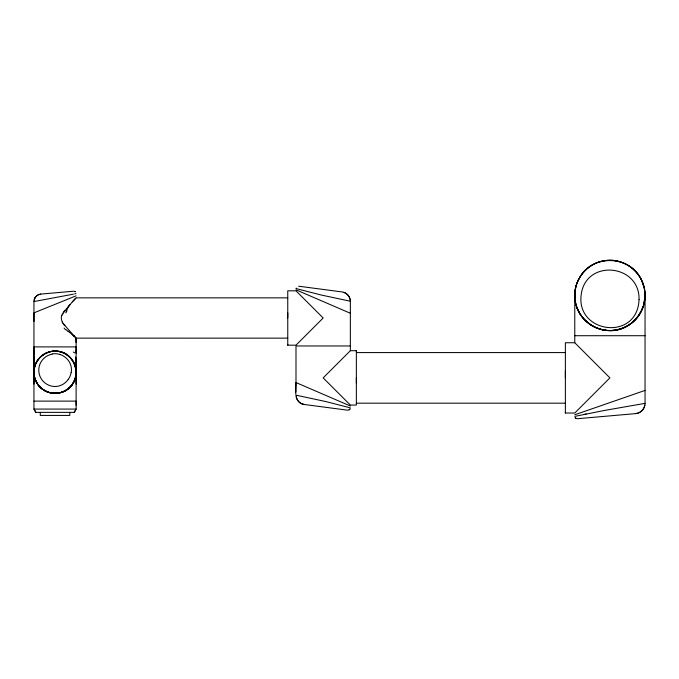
<?xml version="1.0" encoding="UTF-8"?>
<svg xmlns="http://www.w3.org/2000/svg" width="679" height="679" viewBox="0 0 679 679"><rect width="100%" height="100%" fill="white"/><g stroke="black" fill="none" stroke-linecap="round" stroke-linejoin="round"><path stroke-width="1.02" d="M33.95 384.11L33.984 371.048L35.121 365.285M33.95 367.101L33.95 346.901L76.116 346.901L76.116 353.233M33.95 321.371L33.95 312.866L76.107 295.832M76.116 405.1L76.116 401.111L33.95 401.111L33.95 301.552C34.026 297.801 37.014 294.363 40.816 294.083L73.553 291.223M76.116 384.11L75.997 369.996M76.116 367.101L75.734 357.001M76.116 342.649L75.844 337.853M287.76 345.17L287.76 290.824L295.993 290.824L323.17 317.993L295.993 345.17L287.76 345.17L287.76 344.669M287.76 317.993L287.76 312.807M347.656 410.192L304.158 404.472C293.888 403.046 295.577 389.873 295.993 382.557L350.347 405.983M356.356 383.075L356.356 377.88M356.356 351.204L356.356 350.704L350.347 350.704L323.17 377.88L350.347 405.057L356.356 405.057L356.356 350.704M607.034 260.397C589.364 261.483 574.366 277.677 574.774 295.416L574.774 342.742L609.912 377.88L574.774 413.019L565.369 413.019L565.369 412.374M565.369 377.88L565.369 371.167M34.451 376.811C31.039 363.817 42.726 350.101 56.026 351.17A20.743 20.378 0.1 0 1 60.448 351.858M76.116 358.622L75.742 360.218M644.94 298.234L644.43 288.847L641.443 279.909M644.923 298.437L643.811 304.676L641.451 310.914M607.425 260.363C626.955 258.512 645.644 275.682 645.05 295.416L645.05 403.351C645.058 408.563 640.84 413.222 635.637 413.621L577.328 418.722M34.103 300.262L35.062 297.691M644.897 405.117C644.142 409.649 640.195 413.172 635.637 413.621M576.199 285.503L575.02 291.249L574.79 296.485M643.624 305.329L645.05 295.416A68.435 48.396 0 0 1 643.115 306.959L641.859 310.057M576.446 284.705L576.997 283.118M618.009 329.612C629.789 326.913 639.788 317.687 643.378 306.136M35.257 364.912C38.448 355.669 48.676 349.761 58.258 351.391M577.252 282.456L580.019 276.947M61.908 315.064L61.806 315.311A6.866 6.391 -86.9 0 0 61.823 320.666L62.383 321.914M34.323 357.018L34.323 360.218M643.098 306.959L638.939 315.217L632.259 322.533M50.67 392.852C41.147 391.028 33.772 381.912 33.95 372.228A40.748 28.815 0 0 1 35.427 364.445L37.353 360.744A31.718 22.424 0 0 1 38.627 358.987A28.858 20.404 0 0 1 40.129 357.324A26.201 18.528 0 0 1 41.487 356.068A23.901 16.899 0 0 1 43.015 354.905A21.635 15.294 0 0 1 44.687 353.861A19.623 13.877 0 0 1 46.511 352.944A17.866 12.638 0 0 1 48.498 352.18A16.483 11.653 0 0 1 50.594 351.62A15.481 10.949 0 0 1 52.775 351.264C78.433 347.826 85.087 387.022 60.295 392.649M641.332 311.143L637.029 317.764A47.853 33.84 0 0 1 634.738 320.293C627.795 327.286 617.797 331.089 607.951 330.503M641.112 311.576C632.811 328.908 609.436 335.672 592.996 326.217M33.95 401.111L33.967 409.081L35.834 412.357L74.24 412.357L76.116 409.081L76.107 338.134L287.76 338.142M74.223 412.357L76.116 409.081L33.95 409.081L35.851 412.357M63.062 312.917L72.594 301.569M580.35 276.421C593.438 253.938 630.316 255.796 641.171 279.366M350.16 408.8L348.666 410.124L349.914 409.233M64.106 311.389L64.895 310.345M35.062 297.691L35.911 296.536M34.281 351.34L34.273 352.724M72.322 301.866L73.85 300.237M72.857 301.289L74.698 299.346M74.07 299.999L75.997 297.979M74.885 299.15L75.369 298.633M631.674 323L629.874 324.341M35.919 296.485L38.219 294.788L40.791 294.083M629.17 324.808C608.757 339.763 577.625 324.486 575.096 300.203M574.782 414.776L645.042 390.425M61.764 392.207C50.569 396.273 36.895 388.931 34.519 377.091M60.083 392.7L58.606 393.005M75.997 293.583L74.682 293.888M574.816 416.38L604.149 410.506L645.042 403.351M73.451 294.16L34.001 301.544M617.644 329.697L617.279 329.773A25.904 18.316 0 0 1 614.181 330.3A25.013 17.688 0 0 1 605.617 330.3M58.335 393.056L56.688 393.251M56.416 393.268L50.9 392.903M76.116 297.852L287.76 297.852M574.774 335.715L645.05 335.715M574.774 342.742L565.369 342.742L565.369 413.019M350.347 345.967L295.993 345.967L295.993 392.055M356.356 352.579L565.369 352.579M356.356 403.182L565.369 403.182M607.578 330.478L605.71 330.308A25.904 18.316 0 0 1 602.519 329.773L595.721 327.567M298.658 286.207L342.191 291.936C346.18 292.505 349.566 295.662 350.211 299.66M58.53 351.433C65.676 352.588 71.974 357.697 74.631 364.445A35.681 25.233 0 0 0 72.721 360.744A31.718 22.424 0 0 0 71.439 358.987A28.858 20.404 0 0 0 69.945 357.324A26.201 18.528 0 0 0 68.579 356.068A23.901 16.899 0 0 0 67.06 354.905A21.635 15.294 0 0 0 65.379 353.861A19.623 13.877 0 0 0 63.554 352.944A17.866 12.638 0 0 0 61.568 352.18A16.483 11.653 0 0 0 59.472 351.62A15.481 10.949 0 0 0 57.291 351.264A14.989 10.601 0 0 0 52.775 351.264C46.554 351.926 40.748 355.49 37.353 360.744A35.681 25.233 0 0 0 35.444 364.445M605.643 330.3C594.286 328.984 583.889 321.753 578.703 311.576M296.85 395.348L325.869 401.569L350.305 407.867M350.347 350.704L350.347 301.23L321.371 295.051L296.791 288.762M296.375 288.634L296.137 288.1L296.197 288.583M304.141 404.463C300.186 403.835 296.876 400.686 296.129 396.74M343.812 292.301C347.589 293.574 350.228 297.258 350.347 301.23M295.993 289.831L350.347 313.257M594.821 327.151L590.654 324.808L584.483 319.673A48.413 34.23 0 0 1 582.794 317.764C577.956 311.907 575.096 304.455 574.799 296.867M592.343 325.852C585.069 321.719 579.603 314.776 576.717 306.959A68.435 48.396 0 0 1 574.782 295.416L575.054 299.838M75.997 338.015L74.885 336.843M75.216 337.2L73.85 335.757M74.698 336.648L64.106 324.604M75.709 351.17L76.116 352.087M575.189 417.729L576.378 418.612L575.181 417.712M64.895 325.648L63.062 323.077M35.444 380.011L37.353 383.72A31.718 22.424 0 0 0 38.627 385.477A28.858 20.404 0 0 0 40.129 387.14A26.201 18.528 0 0 0 41.487 388.388A23.901 16.899 0 0 0 43.015 389.551A21.635 15.294 0 0 0 44.687 390.603A19.623 13.877 0 0 0 46.511 391.511A17.866 12.638 0 0 0 48.498 392.275A16.483 11.653 0 0 0 50.594 392.844A15.481 10.949 0 0 0 52.775 393.192C61.942 394.295 71.32 388.651 74.631 380.011A35.681 25.233 0 0 1 72.721 383.72A31.718 22.424 0 0 1 71.439 385.477A28.858 20.404 0 0 1 69.945 387.14A26.201 18.528 0 0 1 68.579 388.388A23.901 16.899 0 0 1 67.06 389.551A21.635 15.294 0 0 1 65.379 390.603A19.623 13.877 0 0 1 63.554 391.511A17.866 12.638 0 0 1 61.568 392.275A16.483 11.653 0 0 1 59.472 392.844A15.481 10.949 0 0 1 57.291 393.192A14.989 10.601 0 0 1 52.767 393.192C46.554 392.53 40.748 388.965 37.353 383.72A35.681 25.233 0 0 1 35.444 380.011A40.748 28.815 0 0 1 33.967 372.228M578.449 311.075L576.709 306.933M69.793 412.357L69.793 415.429L40.273 415.429L40.273 412.357M575.359 301.816A35.138 35.138 0 0 1 609.097 260.286A35.138 35.138 0 0 1 644.727 300.203M583.855 414.487A35.495 0.475 -10.7 0 1 586.13 414.02M69.029 305.762A23.757 0.62 -48.4 0 1 70.022 304.676M68.172 306.95A26.04 1.188 -49.4 0 1 69.216 305.796M67.391 308.19A28.179 2.19 -50.7 0 1 68.426 307.01M66.618 309.692A29.969 3.819 -52.5 0 1 67.671 308.461M66.067 311.313A31.005 6.442 -54.9 0 1 67.119 310.023M65.744 312.849A30.351 10.151 -58.4 0 1 66.788 311.491M63.826 312.238A24.503 16.084 -68.1 0 1 64.276 311.602M62.663 314.267A16.279 13.317 -75.9 0 1 63.317 313.138M62.018 315.115A11.857 10.55 -81.8 0 1 62.485 314.139M62.799 323.297A16.279 13.996 79 0 1 62.086 322.118M63.928 324.834A24.503 16.61 68.9 0 1 63.461 324.18M65.591 329.799A30.351 14.234 62.1 0 1 64.081 328.059M67.756 331.36A31.005 9.251 57.4 0 1 66.262 329.705M69.691 332.659A29.969 5.525 54.2 0 1 68.248 331.097M71.329 333.89A28.179 3.183 52 0 1 69.979 332.447M72.891 335.248A26.04 1.782 50.4 0 1 71.592 333.881M74.198 336.419A23.757 0.951 49.1 0 1 73.077 335.256M74.656 336.716A21.524 0.441 48.1 0 1 73.688 335.698M75.768 368.391A21.083 21.083 0 0 1 55.033 393.311A21.083 21.083 0 0 1 34.298 368.391M71.125 372.55A18.46 18.392 0 0 1 68.324 379.349M71.21 372.559A15.838 15.778 0 0 0 64.488 356.73A16.542 16.474 0 0 0 59.828 354.396M52.19 353.946A16.245 16.177 0 0 1 59.82 354.413M52.224 354.124A16.381 16.321 0 0 0 52.758 386.326L54.074 386.444A16.169 16.109 0 0 0 55.78 386.453L57.095 386.334A15.625 15.566 0 0 0 59.404 385.85A16.525 16.466 0 0 0 68.29 379.323M76.192 372.228A21.703 21.202 -17.3 0 1 74.079 381.632M65.855 354.243A21.456 20.888 14.5 0 1 75.912 370.004M60.448 351.858A20.888 20.497 0.8 0 1 65.897 354.166M73.986 381.59A21.142 20.905 -0.9 0 1 61.806 392.352M74.639 364.445A40.748 28.815 0 0 1 76.099 372.228A40.748 28.815 0 0 1 74.639 380.019M73.366 352.062A21.083 4.558 7.6 0 1 74.648 352.868M639.041 299.626C637.386 341.868 575.003 333.406 581.309 293.914C586.52 258.614 640.085 264.224 639.041 299.626M74.97 291.537L74.512 291.333L75.361 291.826L74.97 291.537"/></g></svg>
